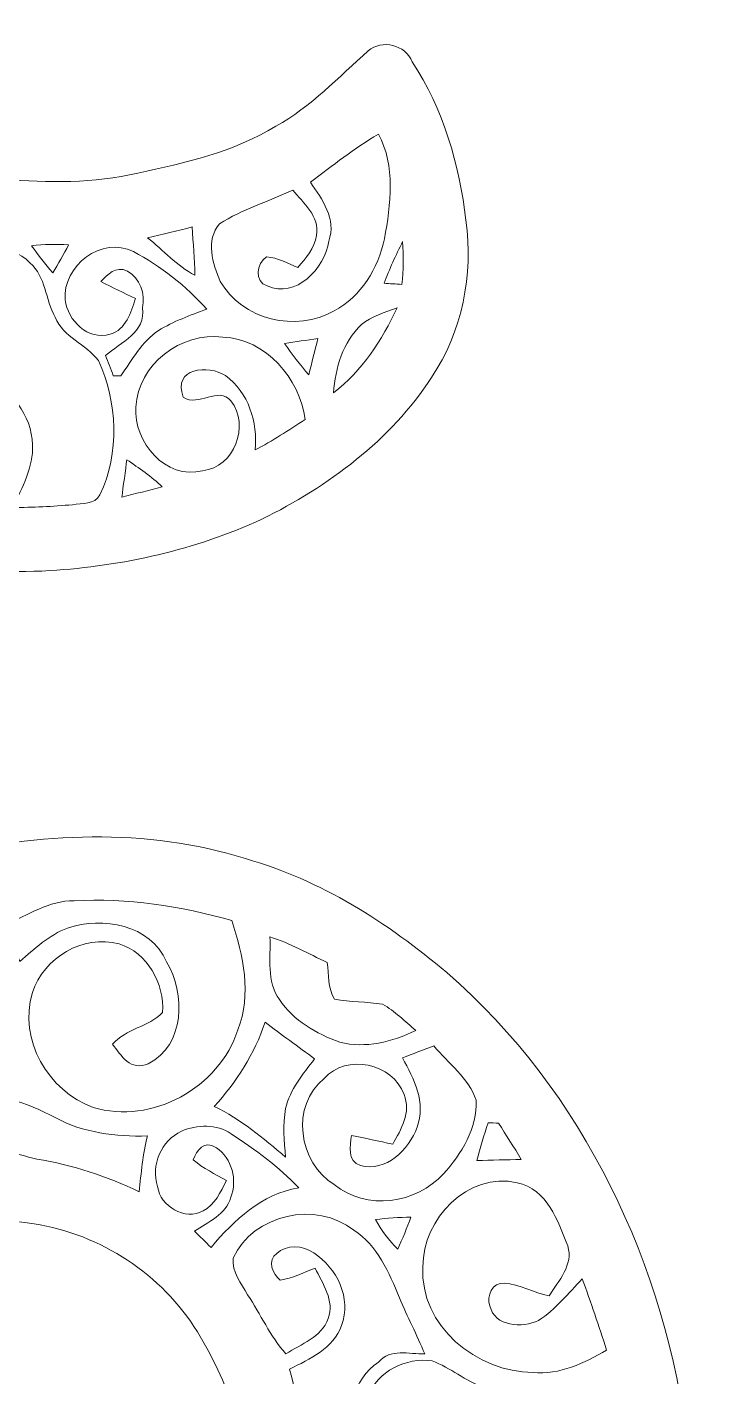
# Model space of a CAD drawing. Header units: centimetres. Extents: x -16.2 to 16.3, y -12.2 to 12.2.
# Drawn here: x 9.3 to 16.31, y -1.81 to 12.08 of the extents above; entities that cross this region are included whole.
import ezdxf

# ---------------------------------------------------------------- set-up
doc = ezdxf.new("R2010")
doc.units = ezdxf.units.CM
doc.header["$MEASUREMENT"] = 0
doc.layers.add('Layer 1', color=7, linetype='Continuous')

msp = doc.modelspace()

# ---------------------------------------------------------------- linework, layer by layer
at = {"layer": 'Layer 1', "color": 251, "lineweight": 9}
for points, knots in [([(3.9677, 11.86917), (4.41433, 12.0826), (4.92126, 12.06567), (5.40281, 12.03392), (5.40281, 12.03392), (6.26712, 11.90586), (6.99913, 11.39186), (7.76219, 11.00592), (7.76219, 11.00592), (8.17741, 10.79919), (8.59263, 10.56495), (9.06253, 10.51274), (9.06253, 10.51274), (9.5222, 10.47675), (9.99245, 10.47252), (10.44506, 10.57659), (10.44506, 10.57659), (10.93437, 10.68278), (11.43531, 10.79531), (11.86817, 11.05954), (11.86817, 11.05954), (12.22906, 11.26027), (12.5127, 11.56613), (12.81926, 11.83671), (12.81926, 11.83671), (12.96143, 11.9563), (13.20238, 11.90233), (13.27117, 11.72347), (13.27117, 11.72347), (13.59184, 11.23981), (13.75976, 10.66337), (13.82573, 10.09082), (13.82573, 10.09082), (13.90405, 9.53166), (13.78622, 8.94111), (13.47049, 8.47086), (13.47049, 8.47086), (13.04892, 7.82422), (12.40757, 7.34938), (11.72212, 7.01142), (11.72212, 7.01142), (11.03808, 6.69603), (10.29019, 6.52917), (9.54019, 6.48225), (9.54019, 6.48225), (8.6593, 6.42722), (7.79782, 6.64277), (6.93175, 6.75953), (6.93175, 6.75953), (6.68375, 5.53998), (6.51441, 4.29537), (6.58885, 3.0483), (6.58885, 3.0483), (7.2048, 3.14249), (7.79253, 3.35981), (8.38908, 3.5309), (8.38908, 3.5309), (9.42166, 3.78455), (10.53079, 3.83923), (11.5542, 3.51538), (11.5542, 3.51538), (12.32855, 3.29842), (13.01858, 2.85533), (13.62888, 2.34169), (13.62888, 2.34169), (15.03858, 1.11861), (15.88772, -0.68021), (16.10856, -2.51818), (16.10856, -2.51818), (16.30894, -4.3304), (15.9678, -6.21741), (15.08092, -7.81655), (15.08092, -7.81655), (14.22684, -9.43474), (12.78045, -10.71497), (11.09523, -11.417), (11.09523, -11.417), (10.10321, -11.85973), (9.01631, -12.03718), (7.93893, -12.10456), (7.93893, -12.10456), (5.60107, -12.2305), (3.22546, -10.99825), (2.03095, -8.97577), (2.03095, -8.97577), (1.50567, -8.14181), (1.27213, -7.13851), (1.3261, -6.15743), (1.3261, -6.15743), (1.35609, -5.00914), (1.97063, -3.92541), (2.85257, -3.20892), (2.85257, -3.20892), (3.36234, -2.84062), (3.95853, -2.56933), (4.59035, -2.51077), (4.59035, -2.51077), (5.0832, -2.46985), (5.59296, -2.46103), (6.07062, -2.60919), (6.07062, -2.60919), (6.54511, -2.75771), (6.97444, -3.05158), (7.27677, -3.44704), (7.27677, -3.44704), (7.65424, -3.92541), (7.96786, -4.47045), (8.11567, -5.06629), (8.11567, -5.06629), (7.79394, -5.36615), (7.33462, -5.40178), (6.94304, -5.57112), (6.94304, -5.57112), (6.75254, -5.65825), (6.51336, -5.71928), (6.41564, -5.92248), (6.41564, -5.92248), (6.17328, -6.52856), (6.44351, -7.34524), (7.07286, -7.59853), (7.07286, -7.59853), (7.52865, -7.84653), (8.05358, -7.94249), (8.56863, -7.9372), (8.56863, -7.9372), (9.23079, -7.91744), (9.86369, -7.61934), (10.34452, -7.17202), (10.34452, -7.17202), (11.45401, -6.13874), (11.89921, -4.51102), (11.64451, -3.0357), (11.64451, -3.0357), (11.55455, -2.44692), (11.37463, -1.86589), (11.05855, -1.35789), (11.05855, -1.35789), (10.69377, -0.76734), (10.06301, -0.35212), (9.37685, -0.2477), (9.37685, -0.2477), (8.87379, -0.16974), (8.3358, -0.14434), (7.85709, -0.34471), (7.85709, -0.34471), (7.04535, -0.76734), (6.45938, -1.49301), (5.7249, -2.02217), (5.7249, -2.02217), (5.29557, -2.31956), (4.75404, -2.31921), (4.25345, -2.32909), (4.25345, -2.32909), (3.79378, -2.29804), (3.27979, -2.27441), (2.91889, -1.94774), (2.91889, -1.94774), (2.58764, -1.66481), (2.56082, -1.19667), (2.52837, -0.79415), (2.52837, -0.79415), (2.50191, 1.93423), (2.51355, 4.66438), (2.6716, 7.38889), (2.6716, 7.38889), (2.75944, 8.53789), (2.80989, 9.70523), (3.14644, 10.81577), (3.14644, 10.81577), (3.25932, 11.25604), (3.53026, 11.69525), (3.9677, 11.86917), (3.9677, 11.86917), (3.9677, 11.86917), (3.9677, 11.86917), (3.9677, 11.86917)], [0, 0, 0, 0, 0.02222222, 0.02222222, 0.02222222, 0.02222222, 0.04444444, 0.04444444, 0.04444444, 0.04444444, 0.06666667, 0.06666667, 0.06666667, 0.06666667, 0.08888889, 0.08888889, 0.08888889, 0.08888889, 0.11111111, 0.11111111, 0.11111111, 0.11111111, 0.13333333, 0.13333333, 0.13333333, 0.13333333, 0.15555556, 0.15555556, 0.15555556, 0.15555556, 0.17777778, 0.17777778, 0.17777778, 0.17777778, 0.2, 0.2, 0.2, 0.2, 0.22222222, 0.22222222, 0.22222222, 0.22222222, 0.24444444, 0.24444444, 0.24444444, 0.24444444, 0.26666667, 0.26666667, 0.26666667, 0.26666667, 0.28888889, 0.28888889, 0.28888889, 0.28888889, 0.31111111, 0.31111111, 0.31111111, 0.31111111, 0.33333333, 0.33333333, 0.33333333, 0.33333333, 0.35555556, 0.35555556, 0.35555556, 0.35555556, 0.37777778, 0.37777778, 0.37777778, 0.37777778, 0.4, 0.4, 0.4, 0.4, 0.42222222, 0.42222222, 0.42222222, 0.42222222, 0.44444444, 0.44444444, 0.44444444, 0.44444444, 0.46666667, 0.46666667, 0.46666667, 0.46666667, 0.48888889, 0.48888889, 0.48888889, 0.48888889, 0.51111111, 0.51111111, 0.51111111, 0.51111111, 0.53333333, 0.53333333, 0.53333333, 0.53333333, 0.55555556, 0.55555556, 0.55555556, 0.55555556, 0.57777778, 0.57777778, 0.57777778, 0.57777778, 0.6, 0.6, 0.6, 0.6, 0.62222222, 0.62222222, 0.62222222, 0.62222222, 0.64444444, 0.64444444, 0.64444444, 0.64444444, 0.66666667, 0.66666667, 0.66666667, 0.66666667, 0.68888889, 0.68888889, 0.68888889, 0.68888889, 0.71111111, 0.71111111, 0.71111111, 0.71111111, 0.73333333, 0.73333333, 0.73333333, 0.73333333, 0.75555556, 0.75555556, 0.75555556, 0.75555556, 0.77777778, 0.77777778, 0.77777778, 0.77777778, 0.8, 0.8, 0.8, 0.8, 0.82222222, 0.82222222, 0.82222222, 0.82222222, 0.84444444, 0.84444444, 0.84444444, 0.84444444, 0.86666667, 0.86666667, 0.86666667, 0.86666667, 0.88888889, 0.88888889, 0.88888889, 0.88888889, 0.91111111, 0.91111111, 0.91111111, 0.91111111, 0.93333333, 0.93333333, 0.93333333, 0.93333333, 0.95555556, 0.95555556, 0.95555556, 0.95555556, 1, 1, 1, 1]), ([(12.22306, 10.48416), (12.34407, 10.30813), (12.49506, 10.10528), (12.4118, 9.87597), (12.4118, 9.87597), (12.373, 9.59481), (12.07208, 9.28119), (11.77751, 9.41454), (11.77751, 9.41454), (11.64275, 9.45899), (11.66991, 9.6456), (11.77151, 9.71475), (11.77151, 9.71475), (11.88616, 9.70664), (11.98882, 9.64914), (12.09324, 9.60609), (12.09324, 9.60609), (12.17861, 9.69993), (12.26822, 9.8033), (12.2848, 9.93453), (12.2848, 9.93453), (12.32325, 10.13562), (12.14969, 10.2672), (12.04103, 10.40301), (12.04103, 10.40301), (11.79091, 10.28308), (11.52033, 10.20406), (11.28538, 10.05518), (11.28538, 10.05518), (11.14427, 9.88409), (11.21553, 9.64419), (11.29526, 9.46217), (11.29526, 9.46217), (11.51504, 9.06741), (12.08019, 8.93159), (12.46648, 9.15807), (12.46648, 9.15807), (12.74518, 9.30518), (12.92051, 9.59868), (12.98683, 9.89996), (12.98683, 9.89996), (13.04786, 10.25662), (13.10536, 10.64785), (12.92403, 10.97982), (12.92403, 10.97982), (12.67885, 10.83165), (12.45166, 10.65597), (12.22306, 10.48416), (12.22306, 10.48416), (12.22306, 10.48416), (12.22306, 10.48416), (12.22306, 10.48416)], [0, 0, 0, 0, 0.07142857, 0.07142857, 0.07142857, 0.07142857, 0.14285714, 0.14285714, 0.14285714, 0.14285714, 0.21428571, 0.21428571, 0.21428571, 0.21428571, 0.28571429, 0.28571429, 0.28571429, 0.28571429, 0.35714286, 0.35714286, 0.35714286, 0.35714286, 0.42857143, 0.42857143, 0.42857143, 0.42857143, 0.5, 0.5, 0.5, 0.5, 0.57142857, 0.57142857, 0.57142857, 0.57142857, 0.64285714, 0.64285714, 0.64285714, 0.64285714, 0.71428571, 0.71428571, 0.71428571, 0.71428571, 0.78571429, 0.78571429, 0.78571429, 0.78571429, 0.85714286, 0.85714286, 0.85714286, 0.85714286, 1, 1, 1, 1]), ([(10.54631, 9.91125), (10.70753, 9.78108), (10.84864, 9.62268), (11.0335, 9.52425), (11.0335, 9.52425), (11.02785, 9.69077), (11.01515, 9.85692), (11.00669, 10.02273), (11.00669, 10.02273), (10.85393, 9.98287), (10.69906, 9.949), (10.54631, 9.91125), (10.54631, 9.91125), (10.54631, 9.91125), (10.54631, 9.91125), (10.54631, 9.91125)], [0, 0, 0, 0, 0.2, 0.2, 0.2, 0.2, 0.4, 0.4, 0.4, 0.4, 0.6, 0.6, 0.6, 0.6, 1, 1, 1, 1]), ([(8.5503, 9.64984), (8.35274, 9.44557), (8.45046, 9.05118), (8.73303, 8.98133), (8.73303, 8.98133), (8.90872, 8.91218), (8.99621, 9.08857), (9.08828, 9.19194), (9.08828, 9.19194), (9.09992, 9.3334), (8.99055, 9.41736), (8.90872, 9.50908), (8.90872, 9.50908), (8.82088, 9.42407), (8.72457, 9.3475), (8.61309, 9.2953), (8.61309, 9.2953), (8.65472, 9.36655), (8.61768, 9.5426), (8.73162, 9.57717), (8.73162, 9.57717), (8.88402, 9.65619), (9.04066, 9.52813), (9.14614, 9.42971), (9.14614, 9.42971), (9.23292, 9.27907), (9.21987, 9.02719), (9.04701, 8.94111), (9.04701, 8.94111), (8.87379, 8.75131), (8.61521, 8.8822), (8.42929, 8.97532), (8.42929, 8.97532), (8.3605, 8.85856), (8.30582, 8.73403), (8.25749, 8.60773), (8.25749, 8.60773), (8.46104, 8.57422), (8.69175, 8.60562), (8.87415, 8.48815), (8.87415, 8.48815), (9.13873, 8.35092), (9.35039, 8.08598), (9.36168, 7.77906), (9.36168, 7.77906), (9.37015, 7.54482), (9.25338, 7.33915), (9.15848, 7.13454), (9.15848, 7.13454), (9.3638, 7.13101), (9.56771, 7.14442), (9.77302, 7.161), (9.77302, 7.161), (9.87179, 7.17687), (10.00127, 7.16064), (10.05488, 7.2626), (10.05488, 7.2626), (10.26162, 7.69545), (10.23693, 8.2165), (10.03972, 8.6476), (10.03972, 8.6476), (9.90989, 8.81482), (9.67742, 8.88714), (9.59345, 9.09457), (9.59345, 9.09457), (9.49292, 9.27519), (9.49856, 9.5105), (9.33416, 9.65301), (9.33416, 9.65301), (9.13097, 9.86186), (8.73974, 9.88903), (8.5503, 9.64984), (8.5503, 9.64984), (8.5503, 9.64984), (8.5503, 9.64984), (8.5503, 9.64984)], [0, 0, 0, 0, 0.05, 0.05, 0.05, 0.05, 0.1, 0.1, 0.1, 0.1, 0.15, 0.15, 0.15, 0.15, 0.2, 0.2, 0.2, 0.2, 0.25, 0.25, 0.25, 0.25, 0.3, 0.3, 0.3, 0.3, 0.35, 0.35, 0.35, 0.35, 0.4, 0.4, 0.4, 0.4, 0.45, 0.45, 0.45, 0.45, 0.5, 0.5, 0.5, 0.5, 0.55, 0.55, 0.55, 0.55, 0.6, 0.6, 0.6, 0.6, 0.65, 0.65, 0.65, 0.65, 0.7, 0.7, 0.7, 0.7, 0.75, 0.75, 0.75, 0.75, 0.8, 0.8, 0.8, 0.8, 0.85, 0.85, 0.85, 0.85, 0.9, 0.9, 0.9, 0.9, 1, 1, 1, 1]), ([(9.69647, 9.27201), (9.72469, 9.05753), (9.93001, 8.84833), (10.16177, 8.91959), (10.16177, 8.91959), (10.32406, 8.96122), (10.37486, 9.14855), (10.42143, 9.28507), (10.42143, 9.28507), (10.30183, 9.34363), (10.18154, 9.39831), (10.06406, 9.45969), (10.06406, 9.45969), (10.13603, 9.53237), (10.21294, 9.62655), (10.33852, 9.56729), (10.33852, 9.56729), (10.46376, 9.49145), (10.52691, 9.33552), (10.49444, 9.19017), (10.49444, 9.19017), (10.52938, 8.93864), (10.26973, 8.83246), (10.1131, 8.6984), (10.1131, 8.6984), (10.14097, 8.6289), (10.16743, 8.55905), (10.19318, 8.4885), (10.19318, 8.4885), (10.21223, 8.48885), (10.25068, 8.48885), (10.27009, 8.4892), (10.27009, 8.4892), (10.38615, 8.6536), (10.48562, 8.83915), (10.65708, 8.95452), (10.65708, 8.95452), (10.81231, 9.05152), (10.98623, 9.11221), (11.15697, 9.17605), (11.15697, 9.17605), (10.94036, 9.41207), (10.6839, 9.62056), (10.39991, 9.76838), (10.39991, 9.76838), (10.07534, 9.93489), (9.6679, 9.62092), (9.69647, 9.27201), (9.69647, 9.27201), (9.69647, 9.27201), (9.69647, 9.27201), (9.69647, 9.27201)], [0, 0, 0, 0, 0.07142857, 0.07142857, 0.07142857, 0.07142857, 0.14285714, 0.14285714, 0.14285714, 0.14285714, 0.21428571, 0.21428571, 0.21428571, 0.21428571, 0.28571429, 0.28571429, 0.28571429, 0.28571429, 0.35714286, 0.35714286, 0.35714286, 0.35714286, 0.42857143, 0.42857143, 0.42857143, 0.42857143, 0.5, 0.5, 0.5, 0.5, 0.57142857, 0.57142857, 0.57142857, 0.57142857, 0.64285714, 0.64285714, 0.64285714, 0.64285714, 0.71428571, 0.71428571, 0.71428571, 0.71428571, 0.78571429, 0.78571429, 0.78571429, 0.78571429, 0.85714286, 0.85714286, 0.85714286, 0.85714286, 1, 1, 1, 1]), ([(13.17345, 9.87209), (13.10219, 9.73203), (13.03869, 9.58845), (12.98189, 9.44205), (12.98189, 9.44205), (13.04221, 9.43853), (13.10289, 9.435), (13.16392, 9.43112), (13.16392, 9.43112), (13.1865, 9.57717), (13.18156, 9.72534), (13.17345, 9.87209), (13.17345, 9.87209), (13.17345, 9.87209), (13.17345, 9.87209), (13.17345, 9.87209)], [0, 0, 0, 0, 0.2, 0.2, 0.2, 0.2, 0.4, 0.4, 0.4, 0.4, 0.6, 0.6, 0.6, 0.6, 1, 1, 1, 1]), ([(9.34969, 9.82835), (9.42059, 9.73416), (9.49327, 9.64032), (9.56841, 9.5486), (9.56841, 9.5486), (9.62521, 9.64385), (9.6806, 9.7398), (9.73281, 9.83787), (9.73281, 9.83787), (9.6051, 9.8481), (9.47669, 9.84387), (9.34969, 9.82835), (9.34969, 9.82835), (9.34969, 9.82835), (9.34969, 9.82835), (9.34969, 9.82835)], [0, 0, 0, 0, 0.2, 0.2, 0.2, 0.2, 0.4, 0.4, 0.4, 0.4, 0.6, 0.6, 0.6, 0.6, 1, 1, 1, 1]), ([(12.7487, 9.01661), (12.55961, 8.83634), (12.47777, 8.56893), (12.4626, 8.31423), (12.4626, 8.31423), (12.75717, 8.53718), (12.9579, 8.86033), (13.11771, 9.18841), (13.11771, 9.18841), (12.98895, 9.14536), (12.85418, 9.10339), (12.7487, 9.01661), (12.7487, 9.01661), (12.7487, 9.01661), (12.7487, 9.01661), (12.7487, 9.01661)], [0, 0, 0, 0, 0.2, 0.2, 0.2, 0.2, 0.4, 0.4, 0.4, 0.4, 0.6, 0.6, 0.6, 0.6, 1, 1, 1, 1]), ([(10.42601, 8.16746), (10.39849, 7.80728), (10.73293, 7.41253), (11.11323, 7.51201), (11.11323, 7.51201), (11.43778, 7.54235), (11.60359, 7.9805), (11.40462, 8.23097), (11.40462, 8.23097), (11.27656, 8.38831), (11.06983, 8.16183), (10.91391, 8.26942), (10.91391, 8.26942), (10.79643, 8.5707), (11.17531, 8.60773), (11.34782, 8.49097), (11.34782, 8.49097), (11.58806, 8.31634), (11.68085, 8.01154), (11.65368, 7.72544), (11.65368, 7.72544), (11.83219, 7.81822), (11.9994, 7.9304), (12.16874, 8.03871), (12.16874, 8.03871), (12.11194, 8.46486), (11.76728, 8.86809), (11.3196, 8.8882), (11.3196, 8.8882), (10.89345, 8.94463), (10.444, 8.6035), (10.42601, 8.16746), (10.42601, 8.16746), (10.42601, 8.16746), (10.42601, 8.16746), (10.42601, 8.16746)], [0, 0, 0, 0, 0.1, 0.1, 0.1, 0.1, 0.2, 0.2, 0.2, 0.2, 0.3, 0.3, 0.3, 0.3, 0.4, 0.4, 0.4, 0.4, 0.5, 0.5, 0.5, 0.5, 0.6, 0.6, 0.6, 0.6, 0.7, 0.7, 0.7, 0.7, 0.8, 0.8, 0.8, 0.8, 1, 1, 1, 1]), ([(11.95636, 8.82364), (12.03433, 8.71181), (12.11829, 8.60386), (12.20578, 8.49908), (12.20578, 8.49908), (12.23753, 8.62326), (12.26928, 8.74779), (12.30068, 8.87232), (12.30068, 8.87232), (12.18426, 8.85715), (12.07172, 8.84022), (11.95636, 8.82364), (11.95636, 8.82364), (11.95636, 8.82364), (11.95636, 8.82364), (11.95636, 8.82364)], [0, 0, 0, 0, 0.2, 0.2, 0.2, 0.2, 0.4, 0.4, 0.4, 0.4, 0.6, 0.6, 0.6, 0.6, 1, 1, 1, 1]), ([(10.33218, 7.62525), (10.31947, 7.52894), (10.29371, 7.33597), (10.28102, 7.23967), (10.28102, 7.23967), (10.41965, 7.27424), (10.5576, 7.30952), (10.6973, 7.34515), (10.6973, 7.34515), (10.58653, 7.45204), (10.45741, 7.53776), (10.33218, 7.62525), (10.33218, 7.62525), (10.33218, 7.62525), (10.33218, 7.62525), (10.33218, 7.62525)], [0, 0, 0, 0, 0.2, 0.2, 0.2, 0.2, 0.4, 0.4, 0.4, 0.4, 0.6, 0.6, 0.6, 0.6, 1, 1, 1, 1]), ([(9.08334, 2.84193), (9.13238, 2.71352), (9.18212, 2.58511), (9.23045, 2.45599), (9.23045, 2.45599), (9.38108, 2.58758), (9.53137, 2.72763), (9.72152, 2.8003), (9.72152, 2.8003), (10.087, 2.9206), (10.57135, 2.83769), (10.74175, 2.45281), (10.74175, 2.45281), (10.93754, 2.12544), (10.93296, 1.59451), (10.55337, 1.40295), (10.55337, 1.40295), (10.37098, 1.32075), (10.27255, 1.48797), (10.18401, 1.60333), (10.18401, 1.60333), (10.32371, 1.76313), (10.55478, 1.78324), (10.70083, 1.92964), (10.70083, 1.92964), (10.72129, 2.22421), (10.54596, 2.55124), (10.25174, 2.63696), (10.25174, 2.63696), (9.88027, 2.74068), (9.47774, 2.49374), (9.35957, 2.13567), (9.35957, 2.13567), (9.21174, 1.65024), (9.52325, 1.12143), (9.98504, 0.9528), (9.98504, 0.9528), (10.59076, 0.77042), (11.28432, 1.15459), (11.47553, 1.75043), (11.47553, 1.75043), (11.6184, 2.11838), (11.53444, 2.51737), (11.41344, 2.87721), (11.41344, 2.87721), (10.88604, 3.02537), (10.33711, 3.11498), (9.78819, 3.08041), (9.78819, 3.08041), (9.52961, 3.08711), (9.31511, 2.92871), (9.08334, 2.84193), (9.08334, 2.84193), (9.08334, 2.84193), (9.08334, 2.84193), (9.08334, 2.84193)], [0, 0, 0, 0, 0.06666667, 0.06666667, 0.06666667, 0.06666667, 0.13333333, 0.13333333, 0.13333333, 0.13333333, 0.2, 0.2, 0.2, 0.2, 0.26666667, 0.26666667, 0.26666667, 0.26666667, 0.33333333, 0.33333333, 0.33333333, 0.33333333, 0.4, 0.4, 0.4, 0.4, 0.46666667, 0.46666667, 0.46666667, 0.46666667, 0.53333333, 0.53333333, 0.53333333, 0.53333333, 0.6, 0.6, 0.6, 0.6, 0.66666667, 0.66666667, 0.66666667, 0.66666667, 0.73333333, 0.73333333, 0.73333333, 0.73333333, 0.8, 0.8, 0.8, 0.8, 0.86666667, 0.86666667, 0.86666667, 0.86666667, 1, 1, 1, 1]), ([(11.80608, 2.70823), (11.81525, 2.49197), (11.77045, 2.25173), (11.9038, 2.06264), (11.9038, 2.06264), (12.04915, 1.84851), (12.28586, 1.71057), (12.5254, 1.62343), (12.5254, 1.62343), (12.78857, 1.55852), (13.06903, 1.62731), (13.30786, 1.74444), (13.30786, 1.74444), (13.1985, 1.83933), (13.0916, 1.94376), (12.96672, 2.01537), (12.96672, 2.01537), (12.80338, 2.04465), (12.63335, 2.03477), (12.47071, 2.06899), (12.47071, 2.06899), (12.40157, 2.18118), (12.41392, 2.31876), (12.39628, 2.44399), (12.39628, 2.44399), (12.2026, 2.53854), (12.01281, 2.64474), (11.80608, 2.70823), (11.80608, 2.70823), (11.80608, 2.70823), (11.80608, 2.70823), (11.80608, 2.70823)], [0, 0, 0, 0, 0.11111111, 0.11111111, 0.11111111, 0.11111111, 0.22222222, 0.22222222, 0.22222222, 0.22222222, 0.33333333, 0.33333333, 0.33333333, 0.33333333, 0.44444444, 0.44444444, 0.44444444, 0.44444444, 0.55555556, 0.55555556, 0.55555556, 0.55555556, 0.66666667, 0.66666667, 0.66666667, 0.66666667, 0.77777778, 0.77777778, 0.77777778, 0.77777778, 1, 1, 1, 1]), ([(11.23317, 0.96268), (11.50516, 0.83039), (11.73835, 0.63389), (11.96836, 0.44022), (11.96836, 0.44022), (11.95037, 0.60602), (11.93767, 0.775), (11.96765, 0.9401), (11.96765, 0.9401), (12.01351, 1.13731), (12.14545, 1.29676), (12.26716, 1.45234), (12.26716, 1.45234), (12.09783, 1.57934), (11.92426, 1.7014), (11.75563, 1.82946), (11.75563, 1.82946), (11.6491, 1.50455), (11.46106, 1.21562), (11.23317, 0.96268), (11.23317, 0.96268), (11.23317, 0.96268), (11.23317, 0.96268), (11.23317, 0.96268)], [0, 0, 0, 0, 0.14285714, 0.14285714, 0.14285714, 0.14285714, 0.28571429, 0.28571429, 0.28571429, 0.28571429, 0.42857143, 0.42857143, 0.42857143, 0.42857143, 0.57142857, 0.57142857, 0.57142857, 0.57142857, 0.71428571, 0.71428571, 0.71428571, 0.71428571, 1, 1, 1, 1]), ([(13.17063, 1.46257), (13.29233, 1.24631), (13.41651, 1.00396), (13.32267, 0.74819), (13.32267, 0.74819), (13.23695, 0.51712), (13.00235, 0.28323), (12.73812, 0.35449), (12.73812, 0.35449), (12.60018, 0.39577), (12.63017, 0.55663), (12.64781, 0.66494), (12.64781, 0.66494), (12.78821, 0.63707), (12.93003, 0.60355), (13.07079, 0.57321), (13.07079, 0.57321), (13.1604, 0.72773), (13.262, 0.89989), (13.18756, 1.08721), (13.18756, 1.08721), (13.07255, 1.40471), (12.59313, 1.51372), (12.36594, 1.24878), (12.36594, 1.24878), (12.01493, 0.9775), (12.09924, 0.37601), (12.46966, 0.1587), (12.46966, 0.1587), (12.79739, -0.11611), (13.31491, -0.03956), (13.5929, 0.26877), (13.5929, 0.26877), (13.78093, 0.47232), (13.94356, 0.74149), (13.93227, 1.02724), (13.93227, 1.02724), (13.84937, 1.25337), (13.64829, 1.40894), (13.49306, 1.58569), (13.49306, 1.58569), (13.38476, 1.54653), (13.27752, 1.50455), (13.17063, 1.46257), (13.17063, 1.46257), (13.17063, 1.46257), (13.17063, 1.46257), (13.17063, 1.46257)], [0, 0, 0, 0, 0.07692308, 0.07692308, 0.07692308, 0.07692308, 0.15384615, 0.15384615, 0.15384615, 0.15384615, 0.23076923, 0.23076923, 0.23076923, 0.23076923, 0.30769231, 0.30769231, 0.30769231, 0.30769231, 0.38461538, 0.38461538, 0.38461538, 0.38461538, 0.46153846, 0.46153846, 0.46153846, 0.46153846, 0.53846154, 0.53846154, 0.53846154, 0.53846154, 0.61538462, 0.61538462, 0.61538462, 0.61538462, 0.69230769, 0.69230769, 0.69230769, 0.69230769, 0.76923077, 0.76923077, 0.76923077, 0.76923077, 0.84615385, 0.84615385, 0.84615385, 0.84615385, 1, 1, 1, 1]), ([(8.6392, 1.05581), (8.31464, 0.99302), (8.09733, 0.69316), (7.9982, 0.39541), (7.9982, 0.39541), (8.25467, 0.42434), (8.47833, 0.56016), (8.7288, 0.61096), (8.7288, 0.61096), (8.96516, 0.58874), (9.17364, 0.4635), (9.40578, 0.42081), (9.40578, 0.42081), (9.77161, 0.36014), (10.12615, 0.24301), (10.46059, 0.08356), (10.46059, 0.08356), (10.47893, 0.27653), (10.49657, 0.4702), (10.54525, 0.65859), (10.54525, 0.65859), (10.21823, 0.65083), (9.88344, 0.68963), (9.59275, 0.84873), (9.59275, 0.84873), (9.29995, 0.99655), (8.97433, 1.13731), (8.6392, 1.05581), (8.6392, 1.05581), (8.6392, 1.05581), (8.6392, 1.05581), (8.6392, 1.05581)], [0, 0, 0, 0, 0.11111111, 0.11111111, 0.11111111, 0.11111111, 0.22222222, 0.22222222, 0.22222222, 0.22222222, 0.33333333, 0.33333333, 0.33333333, 0.33333333, 0.44444444, 0.44444444, 0.44444444, 0.44444444, 0.55555556, 0.55555556, 0.55555556, 0.55555556, 0.66666667, 0.66666667, 0.66666667, 0.66666667, 0.77777778, 0.77777778, 0.77777778, 0.77777778, 1, 1, 1, 1]), ([(10.89486, 0.70797), (10.68778, 0.6099), (10.57595, 0.35837), (10.64932, 0.13683), (10.64932, 0.13683), (10.67719, -0.06531), (10.93155, -0.21948), (11.11746, -0.11364), (11.11746, -0.11364), (11.24234, -0.05297), (11.29702, 0.08426), (11.35982, 0.19927), (11.35982, 0.19927), (11.24411, 0.26947), (11.11605, 0.32098), (11.01692, 0.41376), (11.01692, 0.41376), (11.05396, 0.50442), (11.12275, 0.62613), (11.2561, 0.53547), (11.2561, 0.53547), (11.41697, 0.42999), (11.472, 0.20244), (11.40427, 0.02676), (11.40427, 0.02676), (11.35558, -0.15104), (11.16967, -0.22759), (11.02821, -0.32143), (11.02821, -0.32143), (11.085, -0.37752), (11.14215, -0.43326), (11.19966, -0.48971), (11.19966, -0.48971), (11.4399, -0.20643), (11.7193, 0.05957), (12.10241, 0.12413), (12.10241, 0.12413), (11.89886, 0.3425), (11.65298, 0.51677), (11.40603, 0.68187), (11.40603, 0.68187), (11.25645, 0.78206), (11.05608, 0.77641), (10.89486, 0.70797), (10.89486, 0.70797), (10.89486, 0.70797), (10.89486, 0.70797), (10.89486, 0.70797)], [0, 0, 0, 0, 0.07692308, 0.07692308, 0.07692308, 0.07692308, 0.15384615, 0.15384615, 0.15384615, 0.15384615, 0.23076923, 0.23076923, 0.23076923, 0.23076923, 0.30769231, 0.30769231, 0.30769231, 0.30769231, 0.38461538, 0.38461538, 0.38461538, 0.38461538, 0.46153846, 0.46153846, 0.46153846, 0.46153846, 0.53846154, 0.53846154, 0.53846154, 0.53846154, 0.61538462, 0.61538462, 0.61538462, 0.61538462, 0.69230769, 0.69230769, 0.69230769, 0.69230769, 0.76923077, 0.76923077, 0.76923077, 0.76923077, 0.84615385, 0.84615385, 0.84615385, 0.84615385, 1, 1, 1, 1]), ([(14.05363, 0.79441), (14.012, 0.66564), (13.97143, 0.53688), (13.93792, 0.406), (13.93792, 0.406), (14.08996, 0.40917), (14.24272, 0.4127), (14.39582, 0.41623), (14.39582, 0.41623), (14.31962, 0.54252), (14.23919, 0.66635), (14.16123, 0.79088), (14.16123, 0.79088), (14.13406, 0.79158), (14.08044, 0.79335), (14.05363, 0.79441), (14.05363, 0.79441), (14.05363, 0.79441), (14.05363, 0.79441), (14.05363, 0.79441)], [0, 0, 0, 0, 0.16666667, 0.16666667, 0.16666667, 0.16666667, 0.33333333, 0.33333333, 0.33333333, 0.33333333, 0.5, 0.5, 0.5, 0.5, 0.66666667, 0.66666667, 0.66666667, 0.66666667, 1, 1, 1, 1]), ([(13.383, -0.68832), (13.34419, -1.30145), (13.94145, -1.77346), (14.51683, -1.7784), (14.51683, -1.7784), (14.78917, -1.80416), (15.04705, -1.68209), (15.27459, -1.54663), (15.27459, -1.54663), (15.19381, -1.30074), (15.11302, -1.05521), (15.02412, -0.81214), (15.02412, -0.81214), (14.88089, -0.96137), (14.75036, -1.13), (14.57327, -1.24077), (14.57327, -1.24077), (14.40676, -1.32191), (14.11925, -1.30709), (14.07233, -1.09119), (14.07233, -1.09119), (14.03387, -0.99206), (14.10055, -0.84778), (14.21838, -0.85624), (14.21838, -0.85624), (14.3803, -0.86753), (14.52529, -0.95784), (14.6844, -0.98677), (14.6844, -0.98677), (14.77859, -0.83472), (14.93557, -0.66645), (14.87454, -0.47383), (14.87454, -0.47383), (14.77188, -0.21454), (14.66323, 0.10896), (14.35384, 0.17704), (14.35384, 0.17704), (13.84514, 0.29276), (13.37806, -0.19549), (13.383, -0.68832), (13.383, -0.68832), (13.383, -0.68832), (13.383, -0.68832), (13.383, -0.68832)], [0, 0, 0, 0, 0.08333333, 0.08333333, 0.08333333, 0.08333333, 0.16666667, 0.16666667, 0.16666667, 0.16666667, 0.25, 0.25, 0.25, 0.25, 0.33333333, 0.33333333, 0.33333333, 0.33333333, 0.41666667, 0.41666667, 0.41666667, 0.41666667, 0.5, 0.5, 0.5, 0.5, 0.58333333, 0.58333333, 0.58333333, 0.58333333, 0.66666667, 0.66666667, 0.66666667, 0.66666667, 0.75, 0.75, 0.75, 0.75, 0.83333333, 0.83333333, 0.83333333, 0.83333333, 1, 1, 1, 1]), ([(11.42649, -0.59871), (11.41168, -0.74512), (11.51045, -0.85906), (11.57678, -0.97689), (11.57678, -0.97689), (11.70942, -1.17833), (11.8089, -1.40375), (11.97083, -1.58579), (11.97083, -1.58579), (12.12887, -1.48595), (12.33807, -1.41469), (12.40686, -1.22313), (12.40686, -1.22313), (12.47636, -1.03933), (12.34689, -0.85942), (12.27245, -0.70314), (12.27245, -0.70314), (12.15286, -0.74582), (12.03962, -0.81073), (11.91227, -0.8259), (11.91227, -0.8259), (11.83183, -0.76875), (11.77892, -0.61671), (11.87593, -0.55356), (11.87593, -0.55356), (11.97647, -0.45372), (12.14651, -0.4696), (12.25693, -0.54686), (12.25693, -0.54686), (12.49753, -0.70208), (12.64922, -1.01146), (12.54409, -1.29474), (12.54409, -1.29474), (12.46084, -1.52899), (12.21742, -1.64117), (12.00928, -1.74277), (12.00928, -1.74277), (12.09465, -2.08426), (12.1772, -2.42716), (12.27633, -2.76512), (12.27633, -2.76512), (12.32678, -3.03041), (12.63017, -3.19128), (12.61112, -3.47421), (12.61112, -3.47421), (12.62805, -3.77689), (12.33983, -3.97374), (12.33807, -4.27325), (12.33807, -4.27325), (12.77763, -4.2034), (13.117, -3.77759), (13.09619, -3.33415), (13.09619, -3.33415), (13.10289, -3.01489), (12.94555, -2.72879), (12.76387, -2.47867), (12.76387, -2.47867), (12.53104, -2.23772), (12.67215, -1.83943), (12.92403, -1.67222), (12.92403, -1.67222), (13.04645, -1.52617), (13.23836, -1.59073), (13.40205, -1.58684), (13.40205, -1.58684), (13.31879, -1.39176), (13.22319, -1.20302), (13.13993, -1.00829), (13.13993, -1.00829), (13.03198, -0.7497), (12.91768, -0.46783), (12.66968, -0.31226), (12.66968, -0.31226), (12.28127, -0.00393), (11.63922, -0.14751), (11.42649, -0.59871), (11.42649, -0.59871), (11.42649, -0.59871), (11.42649, -0.59871), (11.42649, -0.59871)], [0, 0, 0, 0, 0.04761905, 0.04761905, 0.04761905, 0.04761905, 0.0952381, 0.0952381, 0.0952381, 0.0952381, 0.14285714, 0.14285714, 0.14285714, 0.14285714, 0.19047619, 0.19047619, 0.19047619, 0.19047619, 0.23809524, 0.23809524, 0.23809524, 0.23809524, 0.28571429, 0.28571429, 0.28571429, 0.28571429, 0.33333333, 0.33333333, 0.33333333, 0.33333333, 0.38095238, 0.38095238, 0.38095238, 0.38095238, 0.42857143, 0.42857143, 0.42857143, 0.42857143, 0.47619048, 0.47619048, 0.47619048, 0.47619048, 0.52380952, 0.52380952, 0.52380952, 0.52380952, 0.57142857, 0.57142857, 0.57142857, 0.57142857, 0.61904762, 0.61904762, 0.61904762, 0.61904762, 0.66666667, 0.66666667, 0.66666667, 0.66666667, 0.71428571, 0.71428571, 0.71428571, 0.71428571, 0.76190476, 0.76190476, 0.76190476, 0.76190476, 0.80952381, 0.80952381, 0.80952381, 0.80952381, 0.85714286, 0.85714286, 0.85714286, 0.85714286, 0.9047619, 0.9047619, 0.9047619, 0.9047619, 1, 1, 1, 1]), ([(12.8937, -0.20184), (12.95578, -0.31402), (13.03163, -0.41809), (13.12335, -0.50805), (13.12335, -0.50805), (13.1731, -0.39939), (13.21825, -0.28898), (13.25882, -0.17644), (13.25882, -0.17644), (13.13782, -0.17961), (13.01223, -0.18879), (12.8937, -0.20184), (12.8937, -0.20184), (12.8937, -0.20184), (12.8937, -0.20184), (12.8937, -0.20184)], [0, 0, 0, 0, 0.2, 0.2, 0.2, 0.2, 0.4, 0.4, 0.4, 0.4, 0.6, 0.6, 0.6, 0.6, 1, 1, 1, 1]), ([(12.81397, -2.02429), (12.73212, -2.22114), (12.85348, -2.42787), (13.01011, -2.54569), (13.01011, -2.54569), (13.17945, -2.642), (13.4211, -2.57215), (13.49765, -2.38836), (13.49765, -2.38836), (13.58867, -2.18621), (13.37347, -2.0197), (13.19779, -1.9936), (13.19779, -1.9936), (13.15228, -2.12554), (13.10924, -2.25853), (13.05774, -2.38836), (13.05774, -2.38836), (13.01823, -2.2984), (12.98224, -2.20279), (12.96355, -2.10719), (12.96355, -2.10719), (13.04045, -2.03628), (13.12441, -1.9749), (13.21578, -1.92234), (13.21578, -1.92234), (13.48107, -1.88283), (13.73578, -2.16575), (13.64053, -2.42222), (13.64053, -2.42222), (13.56468, -2.6293), (13.32761, -2.70797), (13.13217, -2.76195), (13.13217, -2.76195), (13.17027, -2.89883), (13.21084, -3.03359), (13.25212, -3.17046), (13.25212, -3.17046), (13.498, -2.98526), (13.75483, -2.74008), (14.09102, -2.80675), (14.09102, -2.80675), (14.6971, -2.78488), (15.06892, -3.58604), (14.76236, -4.0764), (14.76236, -4.0764), (14.66923, -4.20128), (14.52953, -4.34909), (14.35208, -4.27572), (14.35208, -4.27572), (14.23848, -4.25208), (14.15346, -4.10391), (14.22966, -4.00337), (14.22966, -4.00337), (14.35631, -3.85379), (14.64594, -3.92506), (14.71473, -3.71339), (14.71473, -3.71339), (14.69992, -3.55217), (14.65723, -3.38213), (14.57115, -3.24067), (14.57115, -3.24067), (14.29846, -2.87801), (13.67651, -2.95527), (13.46096, -3.33733), (13.46096, -3.33733), (13.13641, -3.78183), (13.40028, -4.46304), (13.88818, -4.66554), (13.88818, -4.66554), (14.50871, -4.96293), (15.31375, -4.54206), (15.49473, -3.89472), (15.49473, -3.89472), (15.51625, -3.55817), (15.52965, -3.21139), (15.46403, -2.87907), (15.46403, -2.87907), (15.32539, -2.5404), (15.09326, -2.20985), (14.75319, -2.05322), (14.75319, -2.05322), (14.5066, -2.00489), (14.25048, -2.00912), (14.00953, -1.93433), (14.00953, -1.93433), (13.8215, -1.86519), (13.66522, -1.72901), (13.47895, -1.65846), (13.47895, -1.65846), (13.21225, -1.6193), (12.91169, -1.7657), (12.81397, -2.02429), (12.81397, -2.02429), (12.81397, -2.02429), (12.81397, -2.02429), (12.81397, -2.02429)], [0, 0, 0, 0, 0.04, 0.04, 0.04, 0.04, 0.08, 0.08, 0.08, 0.08, 0.12, 0.12, 0.12, 0.12, 0.16, 0.16, 0.16, 0.16, 0.2, 0.2, 0.2, 0.2, 0.24, 0.24, 0.24, 0.24, 0.28, 0.28, 0.28, 0.28, 0.32, 0.32, 0.32, 0.32, 0.36, 0.36, 0.36, 0.36, 0.4, 0.4, 0.4, 0.4, 0.44, 0.44, 0.44, 0.44, 0.48, 0.48, 0.48, 0.48, 0.52, 0.52, 0.52, 0.52, 0.56, 0.56, 0.56, 0.56, 0.6, 0.6, 0.6, 0.6, 0.64, 0.64, 0.64, 0.64, 0.68, 0.68, 0.68, 0.68, 0.72, 0.72, 0.72, 0.72, 0.76, 0.76, 0.76, 0.76, 0.8, 0.8, 0.8, 0.8, 0.84, 0.84, 0.84, 0.84, 0.88, 0.88, 0.88, 0.88, 0.92, 0.92, 0.92, 0.92, 1, 1, 1, 1])]:
    msp.add_open_spline(points, degree=3, knots=knots, dxfattribs=at)

doc.saveas('drawing.dxf')
